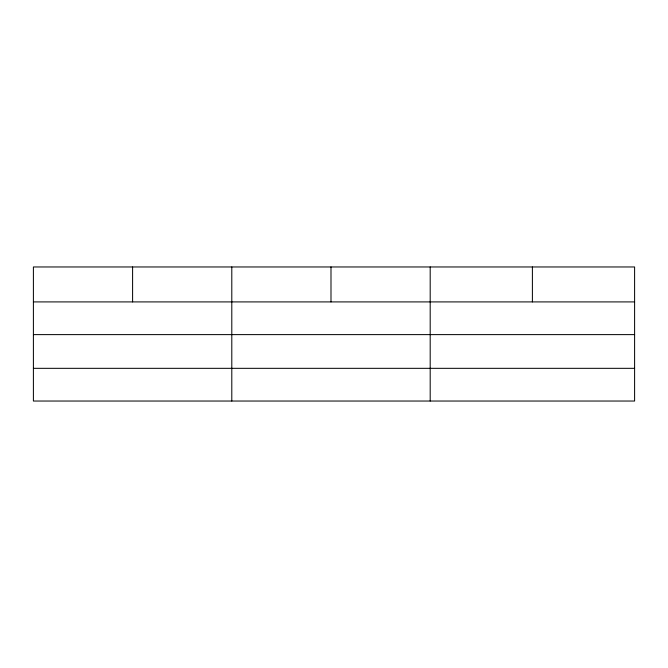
<?xml version="1.0" encoding="UTF-8"?>
<svg xmlns="http://www.w3.org/2000/svg" width="668" height="668" viewBox="0 0 668 668"><rect width="100%" height="100%" fill="white"/><g stroke="black" fill="none" stroke-linecap="round" stroke-linejoin="round"><path stroke-width="1" d="M634.6 334.618L634.6 266.966L33.4 266.966L33.4 401.034L634.6 401.034L634.6 334.618L33.4 334.618M33.4 301.911L634.6 301.911M33.4 368.327L634.6 368.327M532.396 266.966L532.396 301.911M430.192 266.966L430.192 401.034M330.994 266.966L330.994 301.911M231.796 266.966L231.796 401.034M132.598 266.966L132.598 301.911"/></g></svg>
